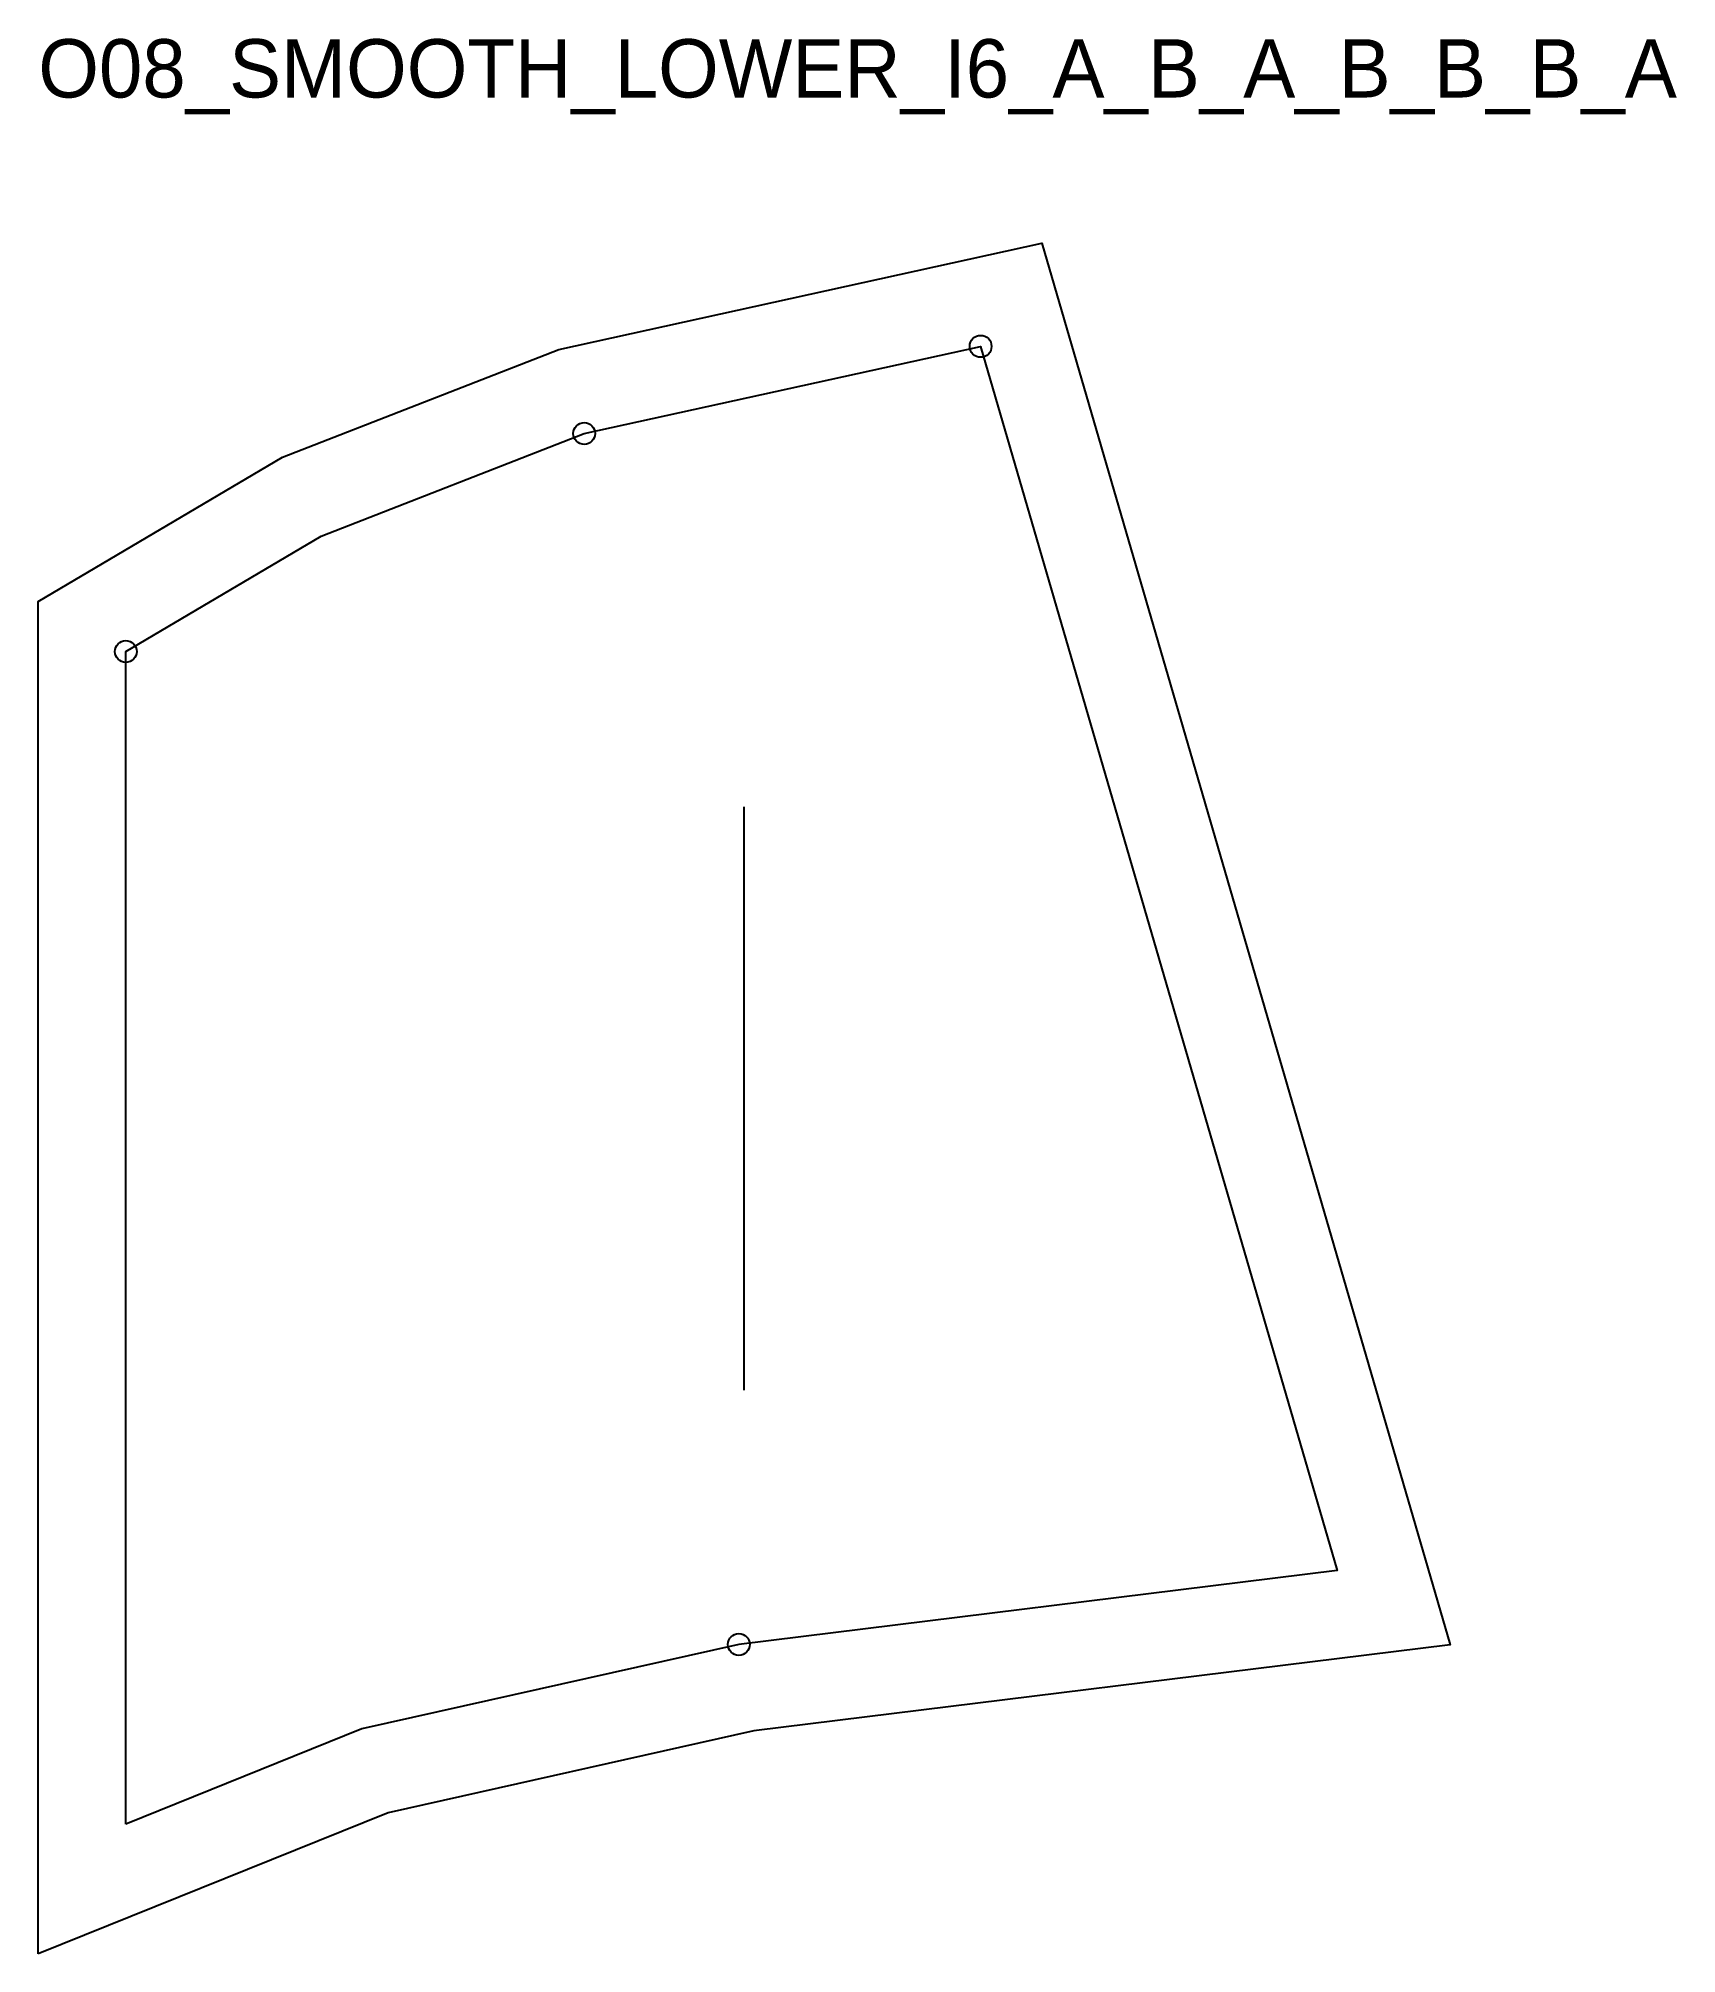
# Model space of a CAD drawing. Header units: millimetres. Extents: x -12 to 213, y -18 to 245.
import ezdxf

# ---------------------------------------------------------------- set-up
doc = ezdxf.new("R2010")
doc.units = ezdxf.units.MM
for name, color, linetype in [('CUT', 1, 'Continuous'), ('GRAIN', 3, 'Continuous'), ('ID', 7, 'Continuous'), ('NOTCH', 2, 'Continuous'), ('SEAM', 5, 'Continuous')]:
    doc.layers.add(name, color=color, linetype=linetype)

msp = doc.modelspace()

# ---------------------------------------------------------------- linework, layer by layer
at = {"layer": 'CUT'}
msp.add_lwpolyline([(-12, -17.77), (-12, 167.68), (21.51, 187.47), (59.4, 202.26), (125.64, 216.82), (181.65, 24.61), (86.14, 12.81), (35.98, 1.55), (-12, -17.77)], close=True, dxfattribs=at)
at = {"layer": 'GRAIN'}
msp.add_line((84.83, 59.53), (84.83, 139.53), dxfattribs=at)
at = {"layer": 'NOTCH'}
for centre in [(117.26, 202.69), (62.89, 190.74), (0, 160.83), (84.09, 24.65)]:
    msp.add_circle(centre, 1.5, dxfattribs=at)
at = {"layer": 'SEAM'}
msp.add_lwpolyline([(0, 0), (0, 160.83), (26.78, 176.64), (62.89, 190.74), (117.26, 202.69), (166.19, 34.79), (84.09, 24.65), (32.4, 13.05)], close=True, dxfattribs=at)

# ---------------------------------------------------------------- texts
at = {"layer": 'ID'}
msp.add_text('O08_SMOOTH_LOWER_I6_A_B_A_B_B_B_A', height=8, dxfattribs=at).set_placement((-12, 236.82))

doc.saveas('drawing.dxf')
